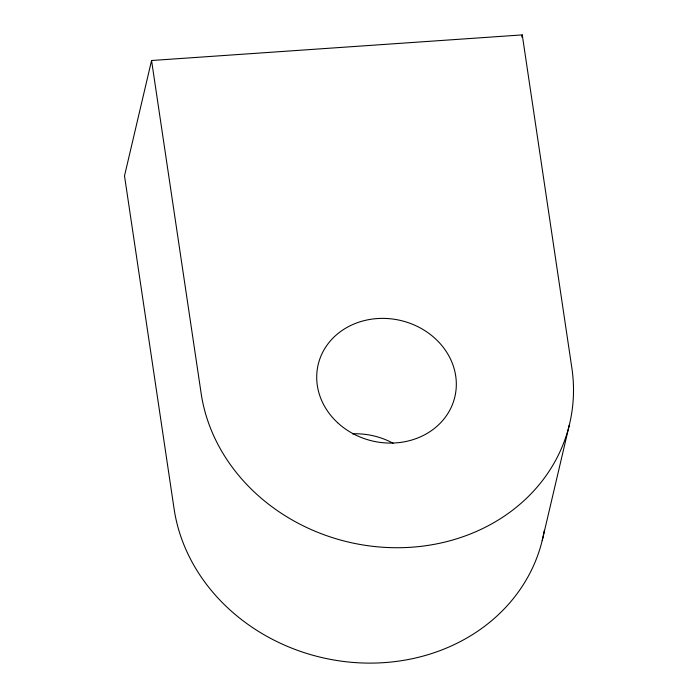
<?xml version="1.0" encoding="UTF-8"?>
<svg xmlns="http://www.w3.org/2000/svg" width="698" height="698" viewBox="0 0 698 698"><rect width="100%" height="100%" fill="white"/><g stroke="black" fill="none" stroke-linecap="round" stroke-linejoin="round"><path stroke-width="1.05" d="M151.562 60.508L201.164 393.532A188.094 165.766 13.2 0 0 411.305 547.241A188.094 165.766 13.2 0 0 571.854 367.925L522.252 34.9L151.562 60.508L124.506 175.887L174.099 508.912A188.094 165.766 13.2 0 0 357.882 662.768A188.094 165.766 13.2 0 0 544.344 530.271M521.755 37.02L522.252 34.9M542.233 540.47L569.298 425.091M352.473 433.824A70.219 61.886 13.2 0 1 393.105 443.265M337.64 422.726A70.219 61.886 13.2 0 0 454.119 399.64A70.219 61.886 13.2 0 0 367.767 319.824A70.219 61.886 13.2 0 0 337.64 422.726"/></g></svg>
